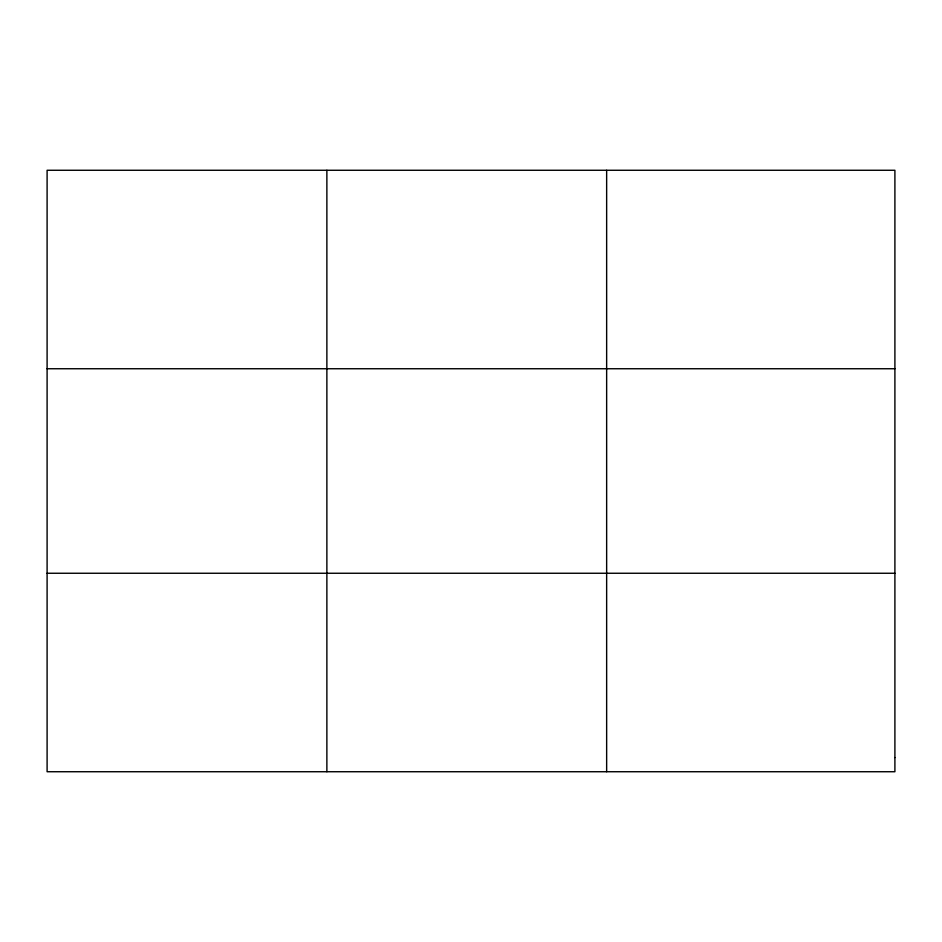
<?xml version="1.0" encoding="UTF-8"?>
<svg xmlns="http://www.w3.org/2000/svg" width="942" height="942" viewBox="0 0 942 942"><rect width="100%" height="100%" fill="white"/><g stroke="black" fill="none" stroke-linecap="round" stroke-linejoin="round"><path stroke-width="1.41" d="M326.874 771.733L326.874 170.266M606.648 771.733L606.648 170.266M47.1 368.746L894.9 368.746M47.1 573.254L894.9 573.254M894.9 757.556L894.9 771.733L47.1 771.733L47.1 170.266L894.9 170.266L894.9 757.556"/></g></svg>
